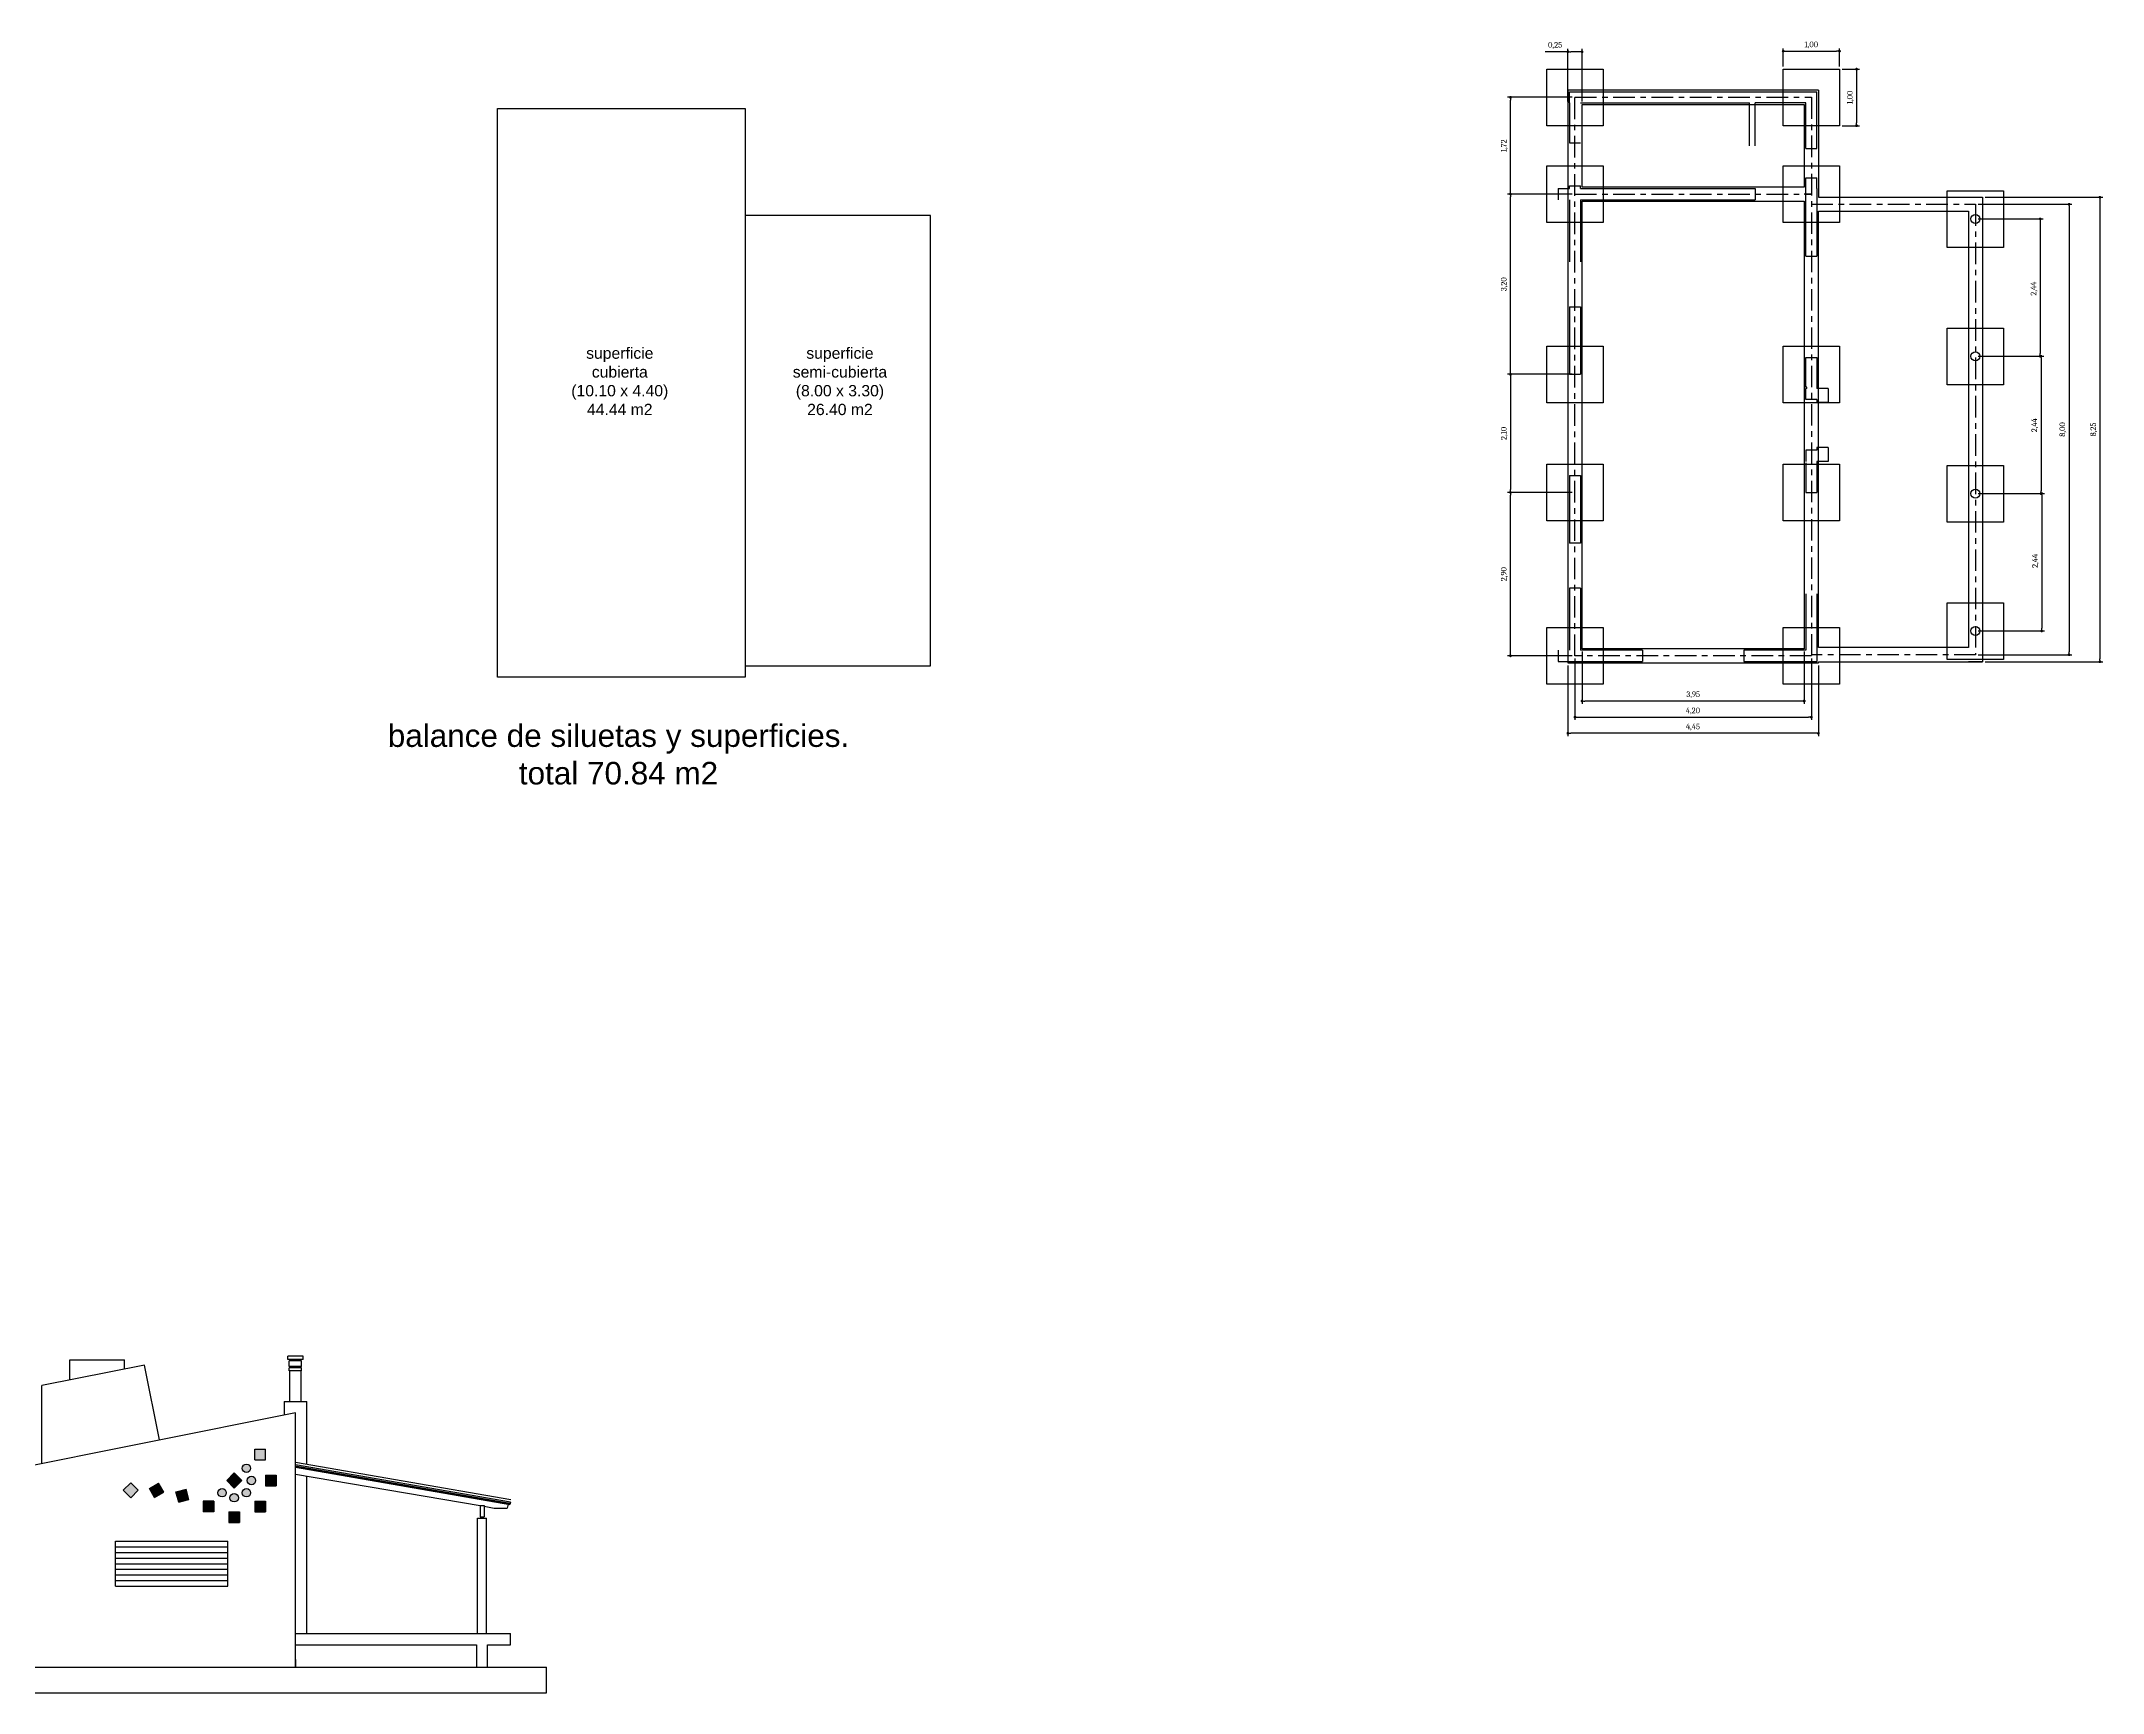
# Model space of a CAD drawing. Header units: millimetres. Extents: x 0 to 6982707, y 6395274 to 12792127.
# Drawn here: x 3491464.19 to 3491500.82, y 6395993.26 to 6396022.59 of the extents above; entities that cross this region are included whole.
import ezdxf

# ---------------------------------------------------------------- set-up
doc = ezdxf.new("R2010")
doc.units = ezdxf.units.MM
doc.header["$LTSCALE"] = 0.01
doc.linetypes.add('CENTER', pattern=[50.8, 31.75, -6.35, 6.35, -6.35])
doc.layers.add('loteo', color=4, linetype='Continuous')
doc.layers.add('mamposteria', color=3, linetype='Continuous')
doc.styles.add('ARIAL', font='arial.ttf')
doc.styles.get("Standard").update_dxf_attribs({"font": 'Cambria.ttf'})
doc.dimstyles.new('150', dxfattribs={"dimtxt": 0.1, "dimasz": 0.05, "dimexe": 0.05, "dimexo": 0.05, "dimgap": 0.05, "dimtad": 1, "dimzin": 1, "dimtxsty": 'Standard', "dimblk": 'DOT', "dimcen": 0.05, "dimaunit": 1, "dimadec": 4, "dimazin": 0, "dimtfac": 1, "dimtmove": 0, "dimatfit": 3, "dimldrblk": 'DOT', "dimfxl": 1, "dimarcsym": 0})
pattern_1 = [(0, (12.478, -111.1136), (0, 6.985), [5.08, -1.905]), (90, (12.478, -111.1136), (-6.985, 4e-16), [5.08, -1.905])]

# ---------------------------------------------------------------- blocks, each defined once
blk = doc.blocks.new('_Dot')
at = {"color": 0, "linetype": 'ByBlock', "lineweight": -2}
blk.add_line((-0.5, 0), (-1, 0), dxfattribs=at)
at = {"color": 0, "linetype": 'ByBlock', "const_width": 0.5}
blk.add_lwpolyline([(-0.25, 0, 1), (0.25, 0, 1)], format="xyb", close=True, dxfattribs=at)
blk = doc.blocks.new('*D68')
at = {"layer": 'Defpoints', "color": 0, "linetype": 'Continuous', "ltscale": 1.2, "transparency": 16777216}
for p in [(3491498.561, 6396019.438), (3491498.561, 6396016.998), (3491499.713, 6396016.998)]:
    blk.add_point(p, dxfattribs=at)
at = {"layer": 'loteo', "color": 0, "linetype": 'Continuous', "lineweight": -2, "ltscale": 1.2, "transparency": 16777216}
for p, q in [((3491498.611, 6396019.438), (3491499.763, 6396019.438)), ((3491499.713, 6396019.388), (3491499.713, 6396017.048)), ((3491498.611, 6396016.998), (3491499.763, 6396016.998))]:
    blk.add_line(p, q, dxfattribs=at)
at = {"layer": 'loteo', "color": 0, "linetype": 'Continuous', "lineweight": -2, "ltscale": 1.2, "transparency": 16777216, "xscale": 0.05, "yscale": 0.05, "zscale": 0.05}
for p, rotation in [((3491499.713, 6396019.438), 90), ((3491499.713, 6396016.998), 270)]:
    blk.add_blockref('_Dot', p, dxfattribs=dict(at, rotation=rotation))
at = {"layer": 'loteo', "color": 0, "linetype": 'Continuous', "ltscale": 1.2, "transparency": 16777216, "insert": (3491499.603, 6396018.199), "char_height": 0.1, "attachment_point": 5, "rotation": 90}
blk.add_mtext('2,44', dxfattribs=at)
blk = doc.blocks.new('*D69')
at = {"layer": 'Defpoints', "color": 0, "linetype": 'Continuous', "ltscale": 1.2, "transparency": 16777216}
for p in [(3491498.561, 6396016.998), (3491498.561, 6396014.559), (3491499.726, 6396014.559)]:
    blk.add_point(p, dxfattribs=at)
at = {"layer": 'loteo', "color": 0, "linetype": 'Continuous', "lineweight": -2, "ltscale": 1.2, "transparency": 16777216}
for p, q in [((3491498.611, 6396016.998), (3491499.776, 6396016.998)), ((3491499.726, 6396016.948), (3491499.726, 6396014.609)), ((3491498.611, 6396014.559), (3491499.776, 6396014.559))]:
    blk.add_line(p, q, dxfattribs=at)
at = {"layer": 'loteo', "color": 0, "linetype": 'Continuous', "lineweight": -2, "ltscale": 1.2, "transparency": 16777216, "xscale": 0.05, "yscale": 0.05, "zscale": 0.05}
for p, rotation in [((3491499.726, 6396016.998), 90), ((3491499.726, 6396014.559), 270)]:
    blk.add_blockref('_Dot', p, dxfattribs=dict(at, rotation=rotation))
at = {"layer": 'loteo', "color": 0, "linetype": 'Continuous', "ltscale": 1.2, "transparency": 16777216, "insert": (3491499.616, 6396015.773), "char_height": 0.1, "attachment_point": 5, "rotation": 90}
blk.add_mtext('2,44', dxfattribs=at)
blk = doc.blocks.new('*D70')
at = {"layer": 'Defpoints', "color": 0, "linetype": 'Continuous', "ltscale": 1.2, "transparency": 16777216}
for p in [(3491498.561, 6396014.559), (3491498.561, 6396012.119), (3491499.738, 6396012.119)]:
    blk.add_point(p, dxfattribs=at)
at = {"layer": 'loteo', "color": 0, "linetype": 'Continuous', "lineweight": -2, "ltscale": 1.2, "transparency": 16777216}
for p, q in [((3491498.611, 6396014.559), (3491499.788, 6396014.559)), ((3491499.738, 6396014.509), (3491499.738, 6396012.169)), ((3491498.611, 6396012.119), (3491499.788, 6396012.119))]:
    blk.add_line(p, q, dxfattribs=at)
at = {"layer": 'loteo', "color": 0, "linetype": 'Continuous', "lineweight": -2, "ltscale": 1.2, "transparency": 16777216, "xscale": 0.05, "yscale": 0.05, "zscale": 0.05}
for p, rotation in [((3491499.738, 6396014.559), 90), ((3491499.738, 6396012.119), 270)]:
    blk.add_blockref('_Dot', p, dxfattribs=dict(at, rotation=rotation))
at = {"layer": 'loteo', "color": 0, "linetype": 'Continuous', "ltscale": 1.2, "transparency": 16777216, "insert": (3491499.628, 6396013.364), "char_height": 0.1, "attachment_point": 5, "rotation": 90}
blk.add_mtext('2,44', dxfattribs=at)
blk = doc.blocks.new('*D71')
at = {"layer": 'Defpoints', "color": 0, "linetype": 'Continuous', "ltscale": 1.2, "transparency": 16777216}
for p in [(3491498.686, 6396019.823), (3491498.686, 6396011.573), (3491500.773, 6396011.573)]:
    blk.add_point(p, dxfattribs=at)
at = {"layer": 'loteo', "color": 0, "linetype": 'Continuous', "lineweight": -2, "ltscale": 1.2, "transparency": 16777216}
for p, q in [((3491498.736, 6396019.823), (3491500.823, 6396019.823)), ((3491500.773, 6396019.773), (3491500.773, 6396011.623)), ((3491498.736, 6396011.573), (3491500.823, 6396011.573))]:
    blk.add_line(p, q, dxfattribs=at)
at = {"layer": 'loteo', "color": 0, "linetype": 'Continuous', "lineweight": -2, "ltscale": 1.2, "transparency": 16777216, "xscale": 0.05, "yscale": 0.05, "zscale": 0.05}
for p, rotation in [((3491500.773, 6396019.823), 90), ((3491500.773, 6396011.573), 270)]:
    blk.add_blockref('_Dot', p, dxfattribs=dict(at, rotation=rotation))
at = {"layer": 'loteo', "color": 0, "linetype": 'Continuous', "ltscale": 1.2, "transparency": 16777216, "insert": (3491500.662, 6396015.698), "char_height": 0.1, "attachment_point": 5, "rotation": 90}
blk.add_mtext('8,25', dxfattribs=at)
blk = doc.blocks.new('*D72')
at = {"layer": 'Defpoints', "color": 0, "linetype": 'Continuous', "ltscale": 1.2, "transparency": 16777216}
for p in [(3491498.561, 6396019.698), (3491498.561, 6396011.698), (3491500.224, 6396011.698)]:
    blk.add_point(p, dxfattribs=at)
at = {"layer": 'loteo', "color": 0, "linetype": 'Continuous', "lineweight": -2, "ltscale": 1.2, "transparency": 16777216}
for p, q in [((3491498.611, 6396019.698), (3491500.274, 6396019.698)), ((3491500.224, 6396019.648), (3491500.224, 6396011.748)), ((3491498.611, 6396011.698), (3491500.274, 6396011.698))]:
    blk.add_line(p, q, dxfattribs=at)
at = {"layer": 'loteo', "color": 0, "linetype": 'Continuous', "lineweight": -2, "ltscale": 1.2, "transparency": 16777216, "xscale": 0.05, "yscale": 0.05, "zscale": 0.05}
for p, rotation in [((3491500.224, 6396019.698), 90), ((3491500.224, 6396011.698), 270)]:
    blk.add_blockref('_Dot', p, dxfattribs=dict(at, rotation=rotation))
at = {"layer": 'loteo', "color": 0, "linetype": 'Continuous', "ltscale": 1.2, "transparency": 16777216, "insert": (3491500.114, 6396015.698), "char_height": 0.1, "attachment_point": 5, "rotation": 90}
blk.add_mtext('8,00', dxfattribs=at)
blk = doc.blocks.new('*D73')
at = {"layer": 'Defpoints', "color": 0, "linetype": 'Continuous', "ltscale": 1.2, "transparency": 16777216}
for p in [(3491491.445, 6396011.678), (3491495.645, 6396011.678), (3491495.645, 6396010.588)]:
    blk.add_point(p, dxfattribs=at)
at = {"layer": 'loteo', "color": 0, "linetype": 'Continuous', "lineweight": -2, "ltscale": 1.2, "transparency": 16777216}
for p, q in [((3491491.445, 6396011.628), (3491491.445, 6396010.538)), ((3491495.645, 6396011.628), (3491495.645, 6396010.538)), ((3491491.495, 6396010.588), (3491495.595, 6396010.588))]:
    blk.add_line(p, q, dxfattribs=at)
at = {"layer": 'loteo', "color": 0, "linetype": 'Continuous', "lineweight": -2, "ltscale": 1.2, "transparency": 16777216, "xscale": 0.05, "yscale": 0.05, "zscale": 0.05, "rotation": 180}
blk.add_blockref('_Dot', (3491491.445, 6396010.588), dxfattribs=at)
at = {"layer": 'loteo', "color": 0, "linetype": 'Continuous', "lineweight": -2, "ltscale": 1.2, "transparency": 16777216, "xscale": 0.05, "yscale": 0.05, "zscale": 0.05}
blk.add_blockref('_Dot', (3491495.645, 6396010.588), dxfattribs=at)
at = {"layer": 'loteo', "color": 0, "linetype": 'Continuous', "ltscale": 1.2, "transparency": 16777216, "insert": (3491493.541, 6396010.698), "char_height": 0.1, "attachment_point": 5}
blk.add_mtext('4,20', dxfattribs=at)
blk = doc.blocks.new('*D74')
at = {"layer": 'Defpoints', "color": 0, "linetype": 'Continuous', "ltscale": 1.2, "transparency": 16777216}
for p in [(3491491.32, 6396011.553), (3491495.77, 6396011.553), (3491491.32, 6396010.301)]:
    blk.add_point(p, dxfattribs=at)
at = {"layer": 'loteo', "color": 0, "linetype": 'Continuous', "lineweight": -2, "ltscale": 1.2, "transparency": 16777216}
for p, q in [((3491491.32, 6396011.503), (3491491.32, 6396010.251)), ((3491495.77, 6396011.503), (3491495.77, 6396010.251)), ((3491495.72, 6396010.301), (3491491.37, 6396010.301))]:
    blk.add_line(p, q, dxfattribs=at)
at = {"layer": 'loteo', "color": 0, "linetype": 'Continuous', "lineweight": -2, "ltscale": 1.2, "transparency": 16777216, "xscale": 0.05, "yscale": 0.05, "zscale": 0.05, "rotation": 180}
blk.add_blockref('_Dot', (3491491.32, 6396010.301), dxfattribs=at)
at = {"layer": 'loteo', "color": 0, "linetype": 'Continuous', "lineweight": -2, "ltscale": 1.2, "transparency": 16777216, "xscale": 0.05, "yscale": 0.05, "zscale": 0.05}
blk.add_blockref('_Dot', (3491495.77, 6396010.301), dxfattribs=at)
at = {"layer": 'loteo', "color": 0, "linetype": 'Continuous', "ltscale": 1.2, "transparency": 16777216, "insert": (3491493.541, 6396010.413), "char_height": 0.1, "attachment_point": 5}
blk.add_mtext('4,45', dxfattribs=at)
blk = doc.blocks.new('*D75')
at = {"layer": 'Defpoints', "color": 0, "linetype": 'Continuous', "ltscale": 1.2, "transparency": 16777216}
for p in [(3491491.57, 6396011.803), (3491495.519, 6396011.803), (3491491.57, 6396010.875)]:
    blk.add_point(p, dxfattribs=at)
at = {"layer": 'loteo', "color": 0, "linetype": 'Continuous', "lineweight": -2, "ltscale": 1.2, "transparency": 16777216}
for p, q in [((3491491.57, 6396011.753), (3491491.57, 6396010.825)), ((3491495.519, 6396011.753), (3491495.519, 6396010.825)), ((3491495.469, 6396010.875), (3491491.62, 6396010.875))]:
    blk.add_line(p, q, dxfattribs=at)
at = {"layer": 'loteo', "color": 0, "linetype": 'Continuous', "lineweight": -2, "ltscale": 1.2, "transparency": 16777216, "xscale": 0.05, "yscale": 0.05, "zscale": 0.05, "rotation": 180}
blk.add_blockref('_Dot', (3491491.57, 6396010.875), dxfattribs=at)
at = {"layer": 'loteo', "color": 0, "linetype": 'Continuous', "lineweight": -2, "ltscale": 1.2, "transparency": 16777216, "xscale": 0.05, "yscale": 0.05, "zscale": 0.05}
blk.add_blockref('_Dot', (3491495.519, 6396010.875), dxfattribs=at)
at = {"layer": 'loteo', "color": 0, "linetype": 'Continuous', "ltscale": 1.2, "transparency": 16777216, "insert": (3491493.545, 6396010.986), "char_height": 0.1, "attachment_point": 5}
blk.add_mtext('3,95', dxfattribs=at)
blk = doc.blocks.new('*D79')
at = {"layer": 'Defpoints', "color": 0, "linetype": 'Continuous', "ltscale": 1.2, "transparency": 16777216}
for p in [(3491490.299, 6396019.878), (3491491.445, 6396019.878), (3491491.445, 6396016.678)]:
    blk.add_point(p, dxfattribs=at)
at = {"layer": 'loteo', "color": 0, "linetype": 'Continuous', "lineweight": -2, "ltscale": 1.2, "transparency": 16777216}
for p, q in [((3491491.395, 6396019.878), (3491490.249, 6396019.878)), ((3491490.299, 6396016.728), (3491490.299, 6396019.828)), ((3491491.395, 6396016.678), (3491490.249, 6396016.678))]:
    blk.add_line(p, q, dxfattribs=at)
at = {"layer": 'loteo', "color": 0, "linetype": 'Continuous', "lineweight": -2, "ltscale": 1.2, "transparency": 16777216, "xscale": 0.05, "yscale": 0.05, "zscale": 0.05}
for p, rotation in [((3491490.299, 6396019.878), 90), ((3491490.299, 6396016.678), 270)]:
    blk.add_blockref('_Dot', p, dxfattribs=dict(at, rotation=rotation))
at = {"layer": 'loteo', "color": 0, "linetype": 'Continuous', "ltscale": 1.2, "transparency": 16777216, "insert": (3491490.189, 6396018.278), "char_height": 0.1, "attachment_point": 5, "rotation": 90}
blk.add_mtext('3,20', dxfattribs=at)
blk = doc.blocks.new('*D80')
at = {"layer": 'Defpoints', "color": 0, "linetype": 'Continuous', "ltscale": 1.2, "transparency": 16777216}
for p in [(3491491.445, 6396016.678), (3491490.299, 6396014.579), (3491491.445, 6396014.579)]:
    blk.add_point(p, dxfattribs=at)
at = {"layer": 'loteo', "color": 0, "linetype": 'Continuous', "lineweight": -2, "ltscale": 1.2, "transparency": 16777216}
for p, q in [((3491491.395, 6396016.678), (3491490.249, 6396016.678)), ((3491490.299, 6396016.628), (3491490.299, 6396014.629)), ((3491491.395, 6396014.579), (3491490.249, 6396014.579))]:
    blk.add_line(p, q, dxfattribs=at)
at = {"layer": 'loteo', "color": 0, "linetype": 'Continuous', "lineweight": -2, "ltscale": 1.2, "transparency": 16777216, "xscale": 0.05, "yscale": 0.05, "zscale": 0.05}
for p, rotation in [((3491490.299, 6396016.678), 90), ((3491490.299, 6396014.579), 270)]:
    blk.add_blockref('_Dot', p, dxfattribs=dict(at, rotation=rotation))
at = {"layer": 'loteo', "color": 0, "linetype": 'Continuous', "ltscale": 1.2, "transparency": 16777216, "insert": (3491490.189, 6396015.628), "char_height": 0.1, "attachment_point": 5, "rotation": 90}
blk.add_mtext('2,10', dxfattribs=at)
blk = doc.blocks.new('*D81')
at = {"layer": 'Defpoints', "color": 0, "linetype": 'Continuous', "ltscale": 1.2, "transparency": 16777216}
for p in [(3491490.299, 6396014.579), (3491491.445, 6396014.579), (3491491.445, 6396011.678)]:
    blk.add_point(p, dxfattribs=at)
at = {"layer": 'loteo', "color": 0, "linetype": 'Continuous', "lineweight": -2, "ltscale": 1.2, "transparency": 16777216}
for p, q in [((3491491.395, 6396014.579), (3491490.249, 6396014.579)), ((3491490.299, 6396011.728), (3491490.299, 6396014.529)), ((3491491.395, 6396011.678), (3491490.249, 6396011.678))]:
    blk.add_line(p, q, dxfattribs=at)
at = {"layer": 'loteo', "color": 0, "linetype": 'Continuous', "lineweight": -2, "ltscale": 1.2, "transparency": 16777216, "xscale": 0.05, "yscale": 0.05, "zscale": 0.05}
for p, rotation in [((3491490.299, 6396014.579), 90), ((3491490.299, 6396011.678), 270)]:
    blk.add_blockref('_Dot', p, dxfattribs=dict(at, rotation=rotation))
at = {"layer": 'loteo', "color": 0, "linetype": 'Continuous', "ltscale": 1.2, "transparency": 16777216, "insert": (3491490.189, 6396013.128), "char_height": 0.1, "attachment_point": 5, "rotation": 90}
blk.add_mtext('2,90', dxfattribs=at)
blk = doc.blocks.new('*D82')
at = {"layer": 'Defpoints', "color": 0, "linetype": 'Continuous', "ltscale": 1.2, "transparency": 16777216}
for p in [(3491490.299, 6396021.598), (3491491.445, 6396021.598), (3491491.445, 6396019.878)]:
    blk.add_point(p, dxfattribs=at)
at = {"layer": 'loteo', "color": 0, "linetype": 'Continuous', "lineweight": -2, "ltscale": 1.2, "transparency": 16777216}
for p, q in [((3491491.395, 6396021.598), (3491490.249, 6396021.598)), ((3491490.299, 6396019.928), (3491490.299, 6396021.548)), ((3491491.395, 6396019.878), (3491490.249, 6396019.878))]:
    blk.add_line(p, q, dxfattribs=at)
at = {"layer": 'loteo', "color": 0, "linetype": 'Continuous', "lineweight": -2, "ltscale": 1.2, "transparency": 16777216, "xscale": 0.05, "yscale": 0.05, "zscale": 0.05}
for p, rotation in [((3491490.299, 6396021.598), 90), ((3491490.299, 6396019.878), 270)]:
    blk.add_blockref('_Dot', p, dxfattribs=dict(at, rotation=rotation))
at = {"layer": 'loteo', "color": 0, "linetype": 'Continuous', "ltscale": 1.2, "transparency": 16777216, "insert": (3491490.189, 6396020.738), "char_height": 0.1, "attachment_point": 5, "rotation": 90}
blk.add_mtext('1,72', dxfattribs=at)
blk = doc.blocks.new('*D83')
at = {"layer": 'Defpoints', "color": 0, "linetype": 'Continuous', "ltscale": 1.2, "transparency": 16777216}
for p in [(3491496.145, 6396022.418), (3491495.145, 6396022.098), (3491496.145, 6396022.098)]:
    blk.add_point(p, dxfattribs=at)
at = {"layer": 'loteo', "color": 0, "linetype": 'Continuous', "lineweight": -2, "ltscale": 1.2, "transparency": 16777216}
for p, q in [((3491495.145, 6396022.148), (3491495.145, 6396022.468)), ((3491495.195, 6396022.418), (3491496.095, 6396022.418)), ((3491496.145, 6396022.148), (3491496.145, 6396022.468))]:
    blk.add_line(p, q, dxfattribs=at)
at = {"layer": 'loteo', "color": 0, "linetype": 'Continuous', "lineweight": -2, "ltscale": 1.2, "transparency": 16777216, "xscale": 0.05, "yscale": 0.05, "zscale": 0.05, "rotation": 180}
blk.add_blockref('_Dot', (3491495.145, 6396022.418), dxfattribs=at)
at = {"layer": 'loteo', "color": 0, "linetype": 'Continuous', "lineweight": -2, "ltscale": 1.2, "transparency": 16777216, "xscale": 0.05, "yscale": 0.05, "zscale": 0.05}
blk.add_blockref('_Dot', (3491496.145, 6396022.418), dxfattribs=at)
at = {"layer": 'loteo', "color": 0, "linetype": 'Continuous', "ltscale": 1.2, "transparency": 16777216, "insert": (3491495.645, 6396022.528), "char_height": 0.1, "attachment_point": 5}
blk.add_mtext('1,00', dxfattribs=at)
blk = doc.blocks.new('*D84')
at = {"layer": 'Defpoints', "color": 0, "linetype": 'Continuous', "ltscale": 1.2, "transparency": 16777216}
for p in [(3491496.145, 6396022.098), (3491496.145, 6396021.094), (3491496.448, 6396021.094)]:
    blk.add_point(p, dxfattribs=at)
at = {"layer": 'loteo', "color": 0, "linetype": 'Continuous', "lineweight": -2, "ltscale": 1.2, "transparency": 16777216}
for p, q in [((3491496.195, 6396022.098), (3491496.498, 6396022.098)), ((3491496.448, 6396022.048), (3491496.448, 6396021.144)), ((3491496.195, 6396021.094), (3491496.498, 6396021.094))]:
    blk.add_line(p, q, dxfattribs=at)
at = {"layer": 'loteo', "color": 0, "linetype": 'Continuous', "lineweight": -2, "ltscale": 1.2, "transparency": 16777216, "xscale": 0.05, "yscale": 0.05, "zscale": 0.05}
for p, rotation in [((3491496.448, 6396022.098), 90), ((3491496.448, 6396021.094), 270)]:
    blk.add_blockref('_Dot', p, dxfattribs=dict(at, rotation=rotation))
at = {"layer": 'loteo', "color": 0, "linetype": 'Continuous', "ltscale": 1.2, "transparency": 16777216, "insert": (3491496.338, 6396021.596), "char_height": 0.1, "attachment_point": 5, "rotation": 90}
blk.add_mtext('1,00', dxfattribs=at)
blk = doc.blocks.new('*D85')
at = {"layer": 'Defpoints', "color": 0, "linetype": 'Continuous', "ltscale": 1.2, "transparency": 16777216}
for p in [(3491491.32, 6396022.408), (3491491.32, 6396021.473), (3491491.571, 6396021.473)]:
    blk.add_point(p, dxfattribs=at)
at = {"layer": 'loteo', "color": 0, "linetype": 'Continuous', "lineweight": -2, "ltscale": 1.2, "transparency": 16777216}
for p, q in [((3491491.32, 6396022.408), (3491490.914, 6396022.408)), ((3491491.32, 6396021.523), (3491491.32, 6396022.458)), ((3491491.521, 6396022.408), (3491491.37, 6396022.408)), ((3491491.571, 6396021.523), (3491491.571, 6396022.458))]:
    blk.add_line(p, q, dxfattribs=at)
at = {"layer": 'loteo', "color": 0, "linetype": 'Continuous', "lineweight": -2, "ltscale": 1.2, "transparency": 16777216, "xscale": 0.05, "yscale": 0.05, "zscale": 0.05, "rotation": 180}
blk.add_blockref('_Dot', (3491491.32, 6396022.408), dxfattribs=at)
at = {"layer": 'loteo', "color": 0, "linetype": 'Continuous', "lineweight": -2, "ltscale": 1.2, "transparency": 16777216, "xscale": 0.05, "yscale": 0.05, "zscale": 0.05}
blk.add_blockref('_Dot', (3491491.571, 6396022.408), dxfattribs=at)
at = {"layer": 'loteo', "color": 0, "linetype": 'Continuous', "ltscale": 1.2, "transparency": 16777216, "insert": (3491491.092, 6396022.52), "char_height": 0.1, "attachment_point": 5}
blk.add_mtext('0,25', dxfattribs=at)

msp = doc.modelspace()

# ---------------------------------------------------------------- hatches: boundary and pattern name
at = {"layer": 'loteo', "linetype": 'Continuous', "ltscale": 1.2, "transparency": 33554687}
h = msp.add_hatch(color=214, dxfattribs=at)
h.dxf.hatch_style = 1
h.paths.add_polyline_path([(3491468.175, 6395997.584), (3491467.987, 6395997.584), (3491467.987, 6395997.395), (3491468.175, 6395997.395)])
h.paths.add_polyline_path([(3491465.783, 6395996.988), (3491465.65, 6395996.855), (3491465.783, 6395996.721), (3491465.916, 6395996.855)])
h = msp.add_hatch(color=140, dxfattribs=at)
h.dxf.hatch_style = 1
h.paths.add_polyline_path([(3491467.762, 6395997.246, 1), (3491467.912, 6395997.246, 1)])
h.paths.add_polyline_path([(3491467.852, 6395997.03, 1), (3491468.002, 6395997.03, 1)])
h.paths.add_polyline_path([(3491467.912, 6395996.813, 1), (3491467.762, 6395996.813, 1)])
h.paths.add_polyline_path([(3491467.546, 6395996.724, 1), (3491467.696, 6395996.724, 1)])
h.paths.add_polyline_path([(3491467.33, 6395996.813, 1), (3491467.48, 6395996.813, 1)])
h = msp.add_hatch(color=10, dxfattribs=at)
h.dxf.hatch_style = 1
h.paths.add_polyline_path([(3491466.276, 6395996.983), (3491466.113, 6395996.889), (3491466.207, 6395996.726), (3491466.37, 6395996.82)])
h = msp.add_hatch(dxfattribs=at)
h.set_pattern_fill('ANGLE', color=230)
h.set_pattern_definition(pattern_1)
h.paths.add_polyline_path([(3491466.276, 6395996.983), (3491466.113, 6395996.889), (3491466.207, 6395996.726), (3491466.37, 6395996.82)])
h = msp.add_hatch(dxfattribs=at)
h.set_pattern_fill('ANGLE', color=201)
h.set_pattern_definition(pattern_1)
h.paths.add_polyline_path([(3491466.276, 6395996.983), (3491466.113, 6395996.889), (3491466.207, 6395996.726), (3491466.37, 6395996.82)])
h = msp.add_hatch(dxfattribs=at)
h.set_pattern_fill('ANGLE', color=220)
h.set_pattern_definition(pattern_1)
h.paths.add_polyline_path([(3491466.276, 6395996.983), (3491466.113, 6395996.889), (3491466.207, 6395996.726), (3491466.37, 6395996.82)])
h = msp.add_hatch(color=140, dxfattribs=at)
h.dxf.hatch_style = 1
h.paths.add_polyline_path([(3491467.621, 6395997.163), (3491467.488, 6395997.03), (3491467.621, 6395996.896), (3491467.755, 6395997.03)])
h = msp.add_hatch(dxfattribs=at)
h.set_pattern_fill('ANGLE', color=131)
h.set_pattern_definition(pattern_1)
h.paths.add_polyline_path([(3491467.621, 6395997.163), (3491467.488, 6395997.03), (3491467.621, 6395996.896), (3491467.755, 6395997.03)])
h = msp.add_hatch(dxfattribs=at)
h.set_pattern_fill('ANGLE', color=131)
h.set_pattern_definition(pattern_1)
h.paths.add_polyline_path([(3491467.621, 6395997.163), (3491467.488, 6395997.03), (3491467.621, 6395996.896), (3491467.755, 6395997.03)])
h = msp.add_hatch(color=170, dxfattribs=at)
h.dxf.hatch_style = 1
h.paths.add_polyline_path([(3491468.366, 6395997.124), (3491468.177, 6395997.124), (3491468.177, 6395996.935), (3491468.366, 6395996.935)])
h = msp.add_hatch(color=40, dxfattribs=at)
h.dxf.hatch_style = 1
h.paths.add_polyline_path([(3491466.768, 6395996.876), (3491466.586, 6395996.827), (3491466.635, 6395996.645), (3491466.817, 6395996.694)])
h = msp.add_hatch(dxfattribs=at)
h.set_pattern_fill('ANGLE', color=1)
h.set_pattern_definition(pattern_1)
h.paths.add_polyline_path([(3491466.768, 6395996.876), (3491466.586, 6395996.827), (3491466.635, 6395996.645), (3491466.817, 6395996.694)])
h = msp.add_hatch(color=51, dxfattribs=at)
h.dxf.hatch_style = 1
h.paths.add_polyline_path([(3491467.256, 6395996.664), (3491467.067, 6395996.664), (3491467.067, 6395996.475), (3491467.256, 6395996.475)])
h = msp.add_hatch(dxfattribs=at)
h.set_pattern_fill('ANGLE', color=30)
h.set_pattern_definition(pattern_1)
h.paths.add_polyline_path([(3491467.256, 6395996.664), (3491467.067, 6395996.664), (3491467.067, 6395996.475), (3491467.256, 6395996.475)])
h = msp.add_hatch(color=76, dxfattribs=at)
h.dxf.hatch_style = 1
h.paths.add_polyline_path([(3491468.175, 6395996.664), (3491467.987, 6395996.664), (3491467.987, 6395996.475), (3491468.175, 6395996.475)])
h = msp.add_hatch(color=40, dxfattribs=at)
h.dxf.hatch_style = 1
h.paths.add_polyline_path([(3491467.715, 6395996.474), (3491467.527, 6395996.474), (3491467.527, 6395996.285), (3491467.715, 6395996.285)])

# ---------------------------------------------------------------- linework, layer by layer
at = {"layer": 'loteo', "color": 5, "linetype": 'Continuous', "ltscale": 1.2}
for p, q in [((3491490.945, 6396021.598), (3491490.945, 6396022.098)), ((3491495.77, 6396021.723), (3491491.32, 6396021.723)), ((3491491.32, 6396021.723), (3491491.32, 6396011.553)), ((3491491.445, 6396021.598), (3491491.57, 6396021.598)), ((3491495.77, 6396021.723), (3491495.77, 6396019.823)), ((3491495.645, 6396019.878), (3491495.52, 6396019.878)), ((3491495.77, 6396019.823), (3491498.686, 6396019.823)), ((3491498.686, 6396019.823), (3491498.686, 6396011.573)), ((3491495.645, 6396011.678), (3491495.52, 6396011.678)), ((3491491.32, 6396011.553), (3491495.77, 6396011.553)), ((3491495.77, 6396011.573), (3491498.686, 6396011.573)), ((3491495.77, 6396011.553), (3491495.77, 6396011.573)), ((3491498.686, 6396011.573), (3491498.436, 6396011.573))]:
    msp.add_line(p, q, dxfattribs=at)
at = {"layer": 'loteo', "color": 5, "linetype": 'CENTER', "ltscale": 1.2}
for p, q in [((3491491.445, 6396011.678), (3491491.445, 6396021.598)), ((3491491.445, 6396021.598), (3491495.645, 6396021.598)), ((3491495.645, 6396021.598), (3491495.645, 6396011.678)), ((3491491.445, 6396019.878), (3491495.645, 6396019.878)), ((3491495.645, 6396019.698), (3491498.561, 6396019.698)), ((3491498.561, 6396019.698), (3491498.561, 6396011.698)), ((3491495.645, 6396011.678), (3491491.445, 6396011.678)), ((3491498.561, 6396011.698), (3491495.645, 6396011.698))]:
    msp.add_line(p, q, dxfattribs=at)
at = {"layer": 'loteo', "ltscale": 0.01}
for p, q in [((3491464.699, 6395999.17), (3491465.669, 6395999.17)), ((3491464.699, 6395998.814), (3491464.699, 6395999.17)), ((3491465.669, 6395999.008), (3491465.669, 6395999.17)), ((3491468.844, 6395999.236), (3491468.574, 6395999.236)), ((3491468.574, 6395999.18), (3491468.574, 6395999.236)), ((3491468.844, 6395999.18), (3491468.574, 6395999.18)), ((3491468.819, 6395999.155), (3491468.599, 6395999.155)), ((3491468.599, 6395999.055), (3491468.599, 6395999.155)), ((3491468.819, 6395999.055), (3491468.819, 6395999.155)), ((3491468.844, 6395999.18), (3491468.844, 6395999.236)), ((3491466.028, 6395999.08), (3491464.201, 6395998.715)), ((3491466.294, 6395997.749), (3491466.028, 6395999.08)), ((3491468.819, 6395999.055), (3491468.599, 6395999.055)), ((3491468.819, 6395999.03), (3491468.599, 6395999.03)), ((3491468.599, 6395998.98), (3491468.599, 6395999.03)), ((3491468.819, 6395998.98), (3491468.599, 6395998.98)), ((3491468.609, 6395998.43), (3491468.609, 6395998.98)), ((3491468.609, 6395998.43), (3491468.609, 6395998.83)), ((3491468.809, 6395998.43), (3491468.809, 6395998.98)), ((3491468.809, 6395998.43), (3491468.809, 6395998.98)), ((3491468.809, 6395998.43), (3491468.809, 6395998.83)), ((3491468.809, 6395998.43), (3491468.809, 6395998.83)), ((3491468.819, 6395998.98), (3491468.819, 6395999.03)), ((3491464.201, 6395997.33), (3491464.201, 6395998.715)), ((3491468.509, 6395998.43), (3491468.509, 6395998.192)), ((3491468.509, 6395998.43), (3491468.909, 6395998.43)), ((3491468.909, 6395997.316), (3491468.909, 6395998.43)), ((3491468.709, 6395998.232), (3491463.507, 6395997.191)), ((3491468.709, 6395993.712), (3491468.709, 6395998.232)), ((3491467.987, 6395997.395), (3491467.987, 6395997.584)), ((3491467.987, 6395997.584), (3491468.175, 6395997.584)), ((3491467.987, 6395997.395), (3491467.987, 6395997.584)), ((3491467.987, 6395997.584), (3491468.175, 6395997.584)), ((3491467.987, 6395997.395), (3491468.175, 6395997.395)), ((3491467.987, 6395997.395), (3491468.175, 6395997.395)), ((3491468.175, 6395997.395), (3491468.175, 6395997.584)), ((3491468.175, 6395997.395), (3491468.175, 6395997.584)), ((3491468.709, 6395997.356), (3491472.539, 6395996.69)), ((3491468.709, 6395997.315), (3491472.531, 6395996.65)), ((3491465.65, 6395996.855), (3491465.783, 6395996.988)), ((3491465.65, 6395996.855), (3491465.783, 6395996.988)), ((3491465.783, 6395996.988), (3491465.916, 6395996.855)), ((3491465.783, 6395996.988), (3491465.916, 6395996.855)), ((3491466.113, 6395996.889), (3491466.276, 6395996.983)), ((3491466.113, 6395996.889), (3491466.276, 6395996.983)), ((3491466.37, 6395996.82), (3491466.276, 6395996.983)), ((3491466.37, 6395996.82), (3491466.276, 6395996.983)), ((3491467.488, 6395997.03), (3491467.621, 6395997.163)), ((3491467.488, 6395997.03), (3491467.621, 6395997.163)), ((3491467.488, 6395997.03), (3491467.621, 6395996.896)), ((3491467.488, 6395997.03), (3491467.621, 6395996.896)), ((3491467.621, 6395997.163), (3491467.755, 6395997.03)), ((3491467.621, 6395997.163), (3491467.755, 6395997.03)), ((3491467.621, 6395996.896), (3491467.755, 6395997.03)), ((3491467.621, 6395996.896), (3491467.755, 6395997.03)), ((3491468.177, 6395997.124), (3491468.177, 6395996.935)), ((3491468.177, 6395997.124), (3491468.366, 6395997.124)), ((3491468.177, 6395997.124), (3491468.177, 6395996.935)), ((3491468.177, 6395997.124), (3491468.366, 6395997.124)), ((3491468.366, 6395997.124), (3491468.366, 6395996.935)), ((3491468.366, 6395997.124), (3491468.366, 6395996.935)), ((3491468.709, 6395997.289), (3491472.526, 6395996.626)), ((3491468.709, 6395997.277), (3491472.523, 6395996.614)), ((3491468.709, 6395997.265), (3491472.521, 6395996.602)), ((3491468.709, 6395997.142), (3491471.991, 6395996.586)), ((3491468.909, 6395994.312), (3491468.913, 6395997.101)), ((3491465.65, 6395996.855), (3491465.783, 6395996.721)), ((3491465.65, 6395996.855), (3491465.783, 6395996.721)), ((3491465.783, 6395996.721), (3491465.916, 6395996.855)), ((3491465.783, 6395996.721), (3491465.916, 6395996.855)), ((3491466.207, 6395996.726), (3491466.113, 6395996.889)), ((3491466.207, 6395996.726), (3491466.113, 6395996.889)), ((3491466.207, 6395996.726), (3491466.37, 6395996.82)), ((3491466.207, 6395996.726), (3491466.37, 6395996.82)), ((3491466.586, 6395996.827), (3491466.768, 6395996.876)), ((3491466.586, 6395996.827), (3491466.768, 6395996.876)), ((3491466.635, 6395996.645), (3491466.586, 6395996.827)), ((3491466.635, 6395996.645), (3491466.586, 6395996.827)), ((3491466.635, 6395996.645), (3491466.817, 6395996.694)), ((3491466.635, 6395996.645), (3491466.817, 6395996.694)), ((3491466.817, 6395996.694), (3491466.768, 6395996.876)), ((3491466.817, 6395996.694), (3491466.768, 6395996.876)), ((3491467.067, 6395996.664), (3491467.067, 6395996.475)), ((3491467.256, 6395996.664), (3491467.067, 6395996.664)), ((3491467.067, 6395996.664), (3491467.067, 6395996.475)), ((3491467.256, 6395996.664), (3491467.067, 6395996.664)), ((3491467.256, 6395996.664), (3491467.256, 6395996.475)), ((3491467.256, 6395996.664), (3491467.256, 6395996.475)), ((3491467.987, 6395996.664), (3491467.987, 6395996.475)), ((3491467.987, 6395996.664), (3491468.175, 6395996.664)), ((3491467.987, 6395996.664), (3491467.987, 6395996.475)), ((3491467.987, 6395996.664), (3491468.175, 6395996.664)), ((3491468.175, 6395996.664), (3491468.175, 6395996.475)), ((3491468.175, 6395996.664), (3491468.175, 6395996.475)), ((3491468.177, 6395996.935), (3491468.366, 6395996.935)), ((3491468.177, 6395996.935), (3491468.366, 6395996.935)), ((3491471.991, 6395996.586), (3491472.026, 6395996.586)), ((3491471.991, 6395996.586), (3491471.991, 6395996.386)), ((3491472.026, 6395996.586), (3491472.061, 6395996.586)), ((3491472.061, 6395996.586), (3491472.061, 6395996.386)), ((3491472.487, 6395996.609), (3491472.473, 6395996.536)), ((3491472.529, 6395996.642), (3491472.521, 6395996.602)), ((3491467.256, 6395996.475), (3491467.067, 6395996.475)), ((3491467.256, 6395996.475), (3491467.067, 6395996.475)), ((3491467.527, 6395996.474), (3491467.527, 6395996.285)), ((3491467.527, 6395996.474), (3491467.715, 6395996.474)), ((3491467.527, 6395996.474), (3491467.527, 6395996.285)), ((3491467.527, 6395996.474), (3491467.715, 6395996.474)), ((3491467.527, 6395996.285), (3491467.715, 6395996.285)), ((3491467.527, 6395996.285), (3491467.715, 6395996.285)), ((3491467.715, 6395996.474), (3491467.715, 6395996.285)), ((3491467.715, 6395996.474), (3491467.715, 6395996.285)), ((3491467.987, 6395996.475), (3491468.175, 6395996.475)), ((3491467.987, 6395996.475), (3491468.175, 6395996.475)), ((3491471.944, 6395994.312), (3491471.944, 6395996.363)), ((3491471.944, 6395996.363), (3491472.104, 6395996.363)), ((3491471.991, 6395996.386), (3491472.061, 6395996.386)), ((3491472.061, 6395996.572), (3491472.241, 6395996.536)), ((3491472.104, 6395994.312), (3491472.104, 6395996.363)), ((3491472.241, 6395996.536), (3491472.386, 6395996.536)), ((3491472.241, 6395996.536), (3491472.473, 6395996.536)), ((3491465.509, 6395995.952), (3491467.509, 6395995.952)), ((3491465.509, 6395995.152), (3491465.509, 6395995.952)), ((3491465.509, 6395995.852), (3491467.509, 6395995.852)), ((3491467.509, 6395995.152), (3491467.509, 6395995.952)), ((3491465.509, 6395995.752), (3491467.509, 6395995.752)), ((3491465.509, 6395995.652), (3491467.509, 6395995.652)), ((3491465.509, 6395995.552), (3491467.509, 6395995.552)), ((3491465.509, 6395995.552), (3491467.509, 6395995.552)), ((3491465.509, 6395995.452), (3491467.509, 6395995.452)), ((3491465.509, 6395995.352), (3491467.509, 6395995.352)), ((3491465.509, 6395995.252), (3491467.509, 6395995.252)), ((3491465.509, 6395995.152), (3491467.509, 6395995.152)), ((3491468.709, 6395994.312), (3491472.529, 6395994.312)), ((3491468.709, 6395994.252), (3491468.709, 6395994.302)), ((3491468.709, 6395994.112), (3491471.924, 6395994.112)), ((3491468.709, 6395993.852), (3491468.709, 6395994.052)), ((3491471.924, 6395994.112), (3491471.924, 6395993.712)), ((3491472.124, 6395994.112), (3491472.529, 6395994.112)), ((3491472.124, 6395993.712), (3491472.124, 6395994.112)), ((3491472.529, 6395994.112), (3491472.529, 6395994.312)), ((3491468.709, 6395993.852), (3491468.709, 6395993.712))]:
    msp.add_line(p, q, dxfattribs=at)
at = {"layer": 'loteo', "color": 5, "linetype": 'Continuous', "ltscale": 1.2}
for points in [[(3491490.945, 6396022.098), (3491491.945, 6396022.098), (3491491.945, 6396021.094), (3491490.945, 6396021.094)], [(3491495.145, 6396022.098), (3491496.145, 6396022.098), (3491496.145, 6396021.094), (3491495.145, 6396021.094)], [(3491491.571, 6396021.473), (3491495.52, 6396021.473), (3491495.52, 6396020.003), (3491491.571, 6396020.003)], [(3491490.945, 6396020.378), (3491491.945, 6396020.378), (3491491.945, 6396019.374), (3491490.945, 6396019.374)], [(3491495.145, 6396020.378), (3491496.145, 6396020.378), (3491496.145, 6396019.374), (3491495.145, 6396019.374)], [(3491491.57, 6396019.753), (3491495.519, 6396019.753), (3491495.519, 6396011.803), (3491491.57, 6396011.803)], [(3491498.061, 6396019.938), (3491499.061, 6396019.938), (3491499.061, 6396018.933), (3491498.061, 6396018.933)], [(3491495.77, 6396019.573), (3491498.436, 6396019.573), (3491498.436, 6396011.823), (3491495.77, 6396011.823)], [(3491498.061, 6396017.498), (3491499.061, 6396017.498), (3491499.061, 6396016.493), (3491498.061, 6396016.493)], [(3491490.945, 6396017.178), (3491491.945, 6396017.178), (3491491.945, 6396016.174), (3491490.945, 6396016.174)], [(3491495.145, 6396017.178), (3491496.145, 6396017.178), (3491496.145, 6396016.174), (3491495.145, 6396016.174)], [(3491490.945, 6396015.079), (3491491.945, 6396015.079), (3491491.945, 6396014.074), (3491490.945, 6396014.074)], [(3491495.145, 6396015.079), (3491496.145, 6396015.079), (3491496.145, 6396014.074), (3491495.145, 6396014.074)], [(3491498.061, 6396015.059), (3491499.061, 6396015.059), (3491499.061, 6396014.054), (3491498.061, 6396014.054)], [(3491498.061, 6396012.619), (3491499.061, 6396012.619), (3491499.061, 6396011.614), (3491498.061, 6396011.614)], [(3491490.945, 6396012.178), (3491491.945, 6396012.178), (3491491.945, 6396011.174), (3491490.945, 6396011.174)], [(3491495.145, 6396012.178), (3491496.145, 6396012.178), (3491496.145, 6396011.174), (3491495.145, 6396011.174)]]:
    msp.add_lwpolyline(points, close=True, dxfattribs=at)
at = {"layer": 'loteo', "ltscale": 0.01}
for points in [[(3491472.298, 6396021.398), (3491476.698, 6396021.398), (3491476.698, 6396011.298), (3491472.298, 6396011.298)], [(3491479.993, 6396019.498), (3491476.698, 6396019.498), (3491476.698, 6396011.498), (3491479.993, 6396011.498)]]:
    msp.add_lwpolyline(points, close=True, dxfattribs=at)
at = {"layer": 'loteo', "linetype": 'Continuous', "ltscale": 1.2}
for centre in [(3491467.837, 6395997.246), (3491467.837, 6395997.246), (3491467.927, 6395997.03), (3491467.927, 6395997.03), (3491467.405, 6395996.813), (3491467.405, 6395996.813), (3491467.621, 6395996.724), (3491467.621, 6395996.724), (3491467.837, 6395996.813), (3491467.837, 6395996.813)]:
    msp.add_circle(centre, 0.075, dxfattribs=at)
at = {"layer": 'mamposteria', "ltscale": 0.03}
for p, q in [((3491491.345, 6396021.698), (3491495.745, 6396021.698)), ((3491491.345, 6396021.498), (3491491.345, 6396021.698)), ((3491491.345, 6396021.498), (3491491.345, 6396020.788)), ((3491491.545, 6396021.498), (3491493.645, 6396021.498)), ((3491493.645, 6396021.498), (3491493.745, 6396021.498)), ((3491493.745, 6396021.498), (3491494.545, 6396021.498)), ((3491494.545, 6396020.738), (3491494.545, 6396021.498)), ((3491494.645, 6396020.738), (3491494.645, 6396021.498)), ((3491495.545, 6396020.688), (3491495.545, 6396021.498)), ((3491495.745, 6396020.688), (3491495.745, 6396021.698)), ((3491491.345, 6396020.788), (3491491.545, 6396020.788)), ((3491495.545, 6396020.688), (3491495.745, 6396020.688)), ((3491491.345, 6396020.028), (3491491.545, 6396020.028)), ((3491491.345, 6396019.978), (3491491.345, 6396020.028)), ((3491491.545, 6396019.978), (3491491.545, 6396020.028)), ((3491495.545, 6396018.778), (3491495.545, 6396020.168)), ((3491495.545, 6396020.168), (3491495.745, 6396020.168)), ((3491495.745, 6396019.978), (3491495.745, 6396020.168)), ((3491491.145, 6396019.978), (3491491.145, 6396019.778)), ((3491491.145, 6396019.978), (3491491.345, 6396019.978)), ((3491491.345, 6396019.778), (3491491.345, 6396018.678)), ((3491491.545, 6396019.978), (3491494.645, 6396019.978)), ((3491491.545, 6396019.778), (3491491.545, 6396018.678)), ((3491491.545, 6396019.778), (3491494.645, 6396019.778)), ((3491494.645, 6396019.978), (3491494.645, 6396019.778)), ((3491495.745, 6396019.978), (3491495.745, 6396018.778)), ((3491495.545, 6396018.778), (3491495.745, 6396018.778)), ((3491491.345, 6396017.878), (3491491.345, 6396016.678)), ((3491491.345, 6396017.878), (3491491.545, 6396017.878)), ((3491491.545, 6396017.878), (3491491.545, 6396016.678)), ((3491495.545, 6396016.448), (3491495.545, 6396016.978)), ((3491495.545, 6396016.978), (3491495.745, 6396016.978)), ((3491495.745, 6396016.978), (3491495.745, 6396016.428)), ((3491495.565, 6396016.448), (3491495.545, 6396016.448)), ((3491495.545, 6396016.228), (3491495.545, 6396016.428)), ((3491495.565, 6396016.428), (3491495.545, 6396016.428)), ((3491495.565, 6396016.428), (3491495.565, 6396016.448)), ((3491495.945, 6396016.428), (3491495.745, 6396016.428)), ((3491495.945, 6396016.428), (3491495.945, 6396016.178)), ((3491495.745, 6396016.228), (3491495.545, 6396016.228)), ((3491495.745, 6396016.228), (3491495.745, 6396016.178)), ((3491495.945, 6396016.178), (3491495.745, 6396016.178)), ((3491495.545, 6396015.328), (3491495.545, 6396015.128)), ((3491495.745, 6396015.328), (3491495.545, 6396015.328)), ((3491495.945, 6396015.378), (3491495.745, 6396015.378)), ((3491495.745, 6396015.378), (3491495.745, 6396015.328)), ((3491495.945, 6396015.378), (3491495.945, 6396015.128)), ((3491495.545, 6396015.108), (3491495.545, 6396014.579)), ((3491495.745, 6396015.128), (3491495.745, 6396014.579)), ((3491495.945, 6396015.128), (3491495.745, 6396015.128)), ((3491491.345, 6396014.878), (3491491.345, 6396013.678)), ((3491495.545, 6396014.579), (3491495.745, 6396014.579)), ((3491491.545, 6396013.678), (3491491.345, 6396013.678)), ((3491491.345, 6396012.878), (3491491.345, 6396011.778)), ((3491491.545, 6396012.878), (3491491.345, 6396012.878)), ((3491495.545, 6396012.779), (3491495.545, 6396011.778)), ((3491495.745, 6396012.779), (3491495.745, 6396011.778)), ((3491491.145, 6396011.778), (3491491.145, 6396011.578)), ((3491495.745, 6396011.778), (3491495.745, 6396011.578)), ((3491460.132, 6395993.712), (3491473.171, 6395993.712)), ((3491473.171, 6395993.26), (3491473.171, 6395993.712)), ((3491460.132, 6395993.26), (3491473.171, 6395993.26))]:
    msp.add_line(p, q, dxfattribs=at)
at = {"layer": 'mamposteria'}
for p, q in [((3491495.545, 6396021.498), (3491494.645, 6396021.498)), ((3491491.545, 6396014.878), (3491491.545, 6396013.678)), ((3491491.545, 6396012.878), (3491491.545, 6396011.778)), ((3491492.645, 6396011.778), (3491491.545, 6396011.778)), ((3491492.645, 6396011.778), (3491492.645, 6396011.578)), ((3491495.145, 6396011.778), (3491494.445, 6396011.778)), ((3491494.445, 6396011.778), (3491494.445, 6396011.578)), ((3491495.545, 6396011.778), (3491495.145, 6396011.778)), ((3491491.145, 6396011.578), (3491492.645, 6396011.578)), ((3491494.445, 6396011.578), (3491495.745, 6396011.578))]:
    msp.add_line(p, q, dxfattribs=at)
at = {"layer": 'mamposteria', "ltscale": 0.01}
for p, q in [((3491491.345, 6396016.678), (3491491.545, 6396016.678)), ((3491491.345, 6396014.878), (3491491.545, 6396014.878))]:
    msp.add_line(p, q, dxfattribs=at)
for centre in [(3491498.561, 6396019.438), (3491498.561, 6396016.998), (3491498.561, 6396014.559), (3491498.561, 6396012.119)]:
    msp.add_circle(centre, 0.08, dxfattribs=at)

# ---------------------------------------------------------------- texts
at = {"layer": 'loteo', "ltscale": 0.01, "char_height": 0.2, "attachment_point": 1, "style": 'ARIAL'}
for s, width, insert in [('\\pxqc;superficie cubierta\\P(10.10 x 4.40)\\P44.44 m2', 2.13857, (3491473.403, 6396017.154)), ('\\pxqc;superficie semi-cubierta\\P(8.00 x 3.30)\\P26.40 m2', 2.13857, (3491477.315, 6396017.154)), ('\\pxqc;{\\H2x;balance de siluetas y superficies.\\Ptotal 70.84 m2}', 10.11083, (3491469.394, 6396010.46))]:
    msp.add_mtext_dynamic_manual_height_columns(s, width=width, gutter_width=1, heights=[0], dxfattribs=dict(at, insert=insert))

# ---------------------------------------------------------------- dimensions: what is measured, and where the dimension line sits
at = {"layer": 'loteo', "color": 18, "linetype": 'Continuous', "ltscale": 1.2, "true_color": 0x000000}
for base, p1, p2, picture, middle in [((3491496.145, 6396022.418), (3491495.145, 6396022.098), (3491496.145, 6396022.098), '*D83', (3491495.645, 6396022.528)), ((3491491.32, 6396022.408), (3491491.571, 6396021.473), (3491491.32, 6396021.473), '*D85', (3491491.092, 6396022.52)), ((3491491.57, 6396010.875), (3491495.519, 6396011.803), (3491491.57, 6396011.803), '*D75', (3491493.545, 6396010.986))]:
    dim = msp.add_linear_dim(base=base, p1=p1, p2=p2, dimstyle='150', dxfattribs=at)
    dim.commit()
    dim.dimension.update_dxf_attribs({"geometry": picture, "text_midpoint": middle})
for base, p1, p2, picture, middle in [((3491496.448, 6396021.094), (3491496.145, 6396022.098), (3491496.145, 6396021.094), '*D84', (3491496.338, 6396021.596)), ((3491490.299, 6396021.598), (3491491.445, 6396019.878), (3491491.445, 6396021.598), '*D82', (3491490.189, 6396020.738)), ((3491490.299, 6396019.878), (3491491.445, 6396016.678), (3491491.445, 6396019.878), '*D79', (3491490.189, 6396018.278)), ((3491500.224, 6396011.698), (3491498.561, 6396019.698), (3491498.561, 6396011.698), '*D72', (3491500.114, 6396015.698)), ((3491500.773, 6396011.573), (3491498.686, 6396019.823), (3491498.686, 6396011.573), '*D71', (3491500.662, 6396015.698)), ((3491490.299, 6396014.579), (3491491.445, 6396016.678), (3491491.445, 6396014.579), '*D80', (3491490.189, 6396015.628)), ((3491490.299, 6396014.579), (3491491.445, 6396011.678), (3491491.445, 6396014.579), '*D81', (3491490.189, 6396013.128))]:
    dim = msp.add_linear_dim(base=base, p1=p1, p2=p2, angle=90, dimstyle='150', dxfattribs=at)
    dim.commit()
    dim.dimension.update_dxf_attribs({"geometry": picture, "text_midpoint": middle})
for base, p1, p2, picture, middle in [((3491499.713, 6396016.998), (3491498.561, 6396019.438), (3491498.561, 6396016.998), '*D68', (3491499.713, 6396018.199)), ((3491499.726, 6396014.559), (3491498.561, 6396016.998), (3491498.561, 6396014.559), '*D69', (3491499.726, 6396015.773))]:
    dim = msp.add_linear_dim(base=base, p1=p1, p2=p2, angle=90, dimstyle='150', dxfattribs=at)
    dim.commit()
    dim.dimension.update_dxf_attribs({"geometry": picture, "text_midpoint": middle, "dimtype": 160})
at = {"layer": 'loteo', "color": 5, "linetype": 'Continuous', "ltscale": 1.2}
dim = msp.add_linear_dim(base=(3491499.738, 6396012.119), p1=(3491498.561, 6396014.559), p2=(3491498.561, 6396012.119), angle=90, dimstyle='150', dxfattribs=at)
dim.commit()
dim.dimension.update_dxf_attribs({"geometry": '*D70', "text_midpoint": (3491499.738, 6396013.364), "dimtype": 160})
at = {"layer": 'loteo', "color": 18, "linetype": 'Continuous', "ltscale": 1.2, "true_color": 0x000000}
for base, p1, p2, picture, middle in [((3491495.645, 6396010.588), (3491491.445, 6396011.678), (3491495.645, 6396011.678), '*D73', (3491493.541, 6396010.588)), ((3491491.32, 6396010.301), (3491495.77, 6396011.553), (3491491.32, 6396011.553), '*D74', (3491493.541, 6396010.301))]:
    dim = msp.add_linear_dim(base=base, p1=p1, p2=p2, dimstyle='150', dxfattribs=at)
    dim.commit()
    dim.dimension.update_dxf_attribs({"geometry": picture, "text_midpoint": middle, "dimtype": 160})

doc.saveas('drawing.dxf')
